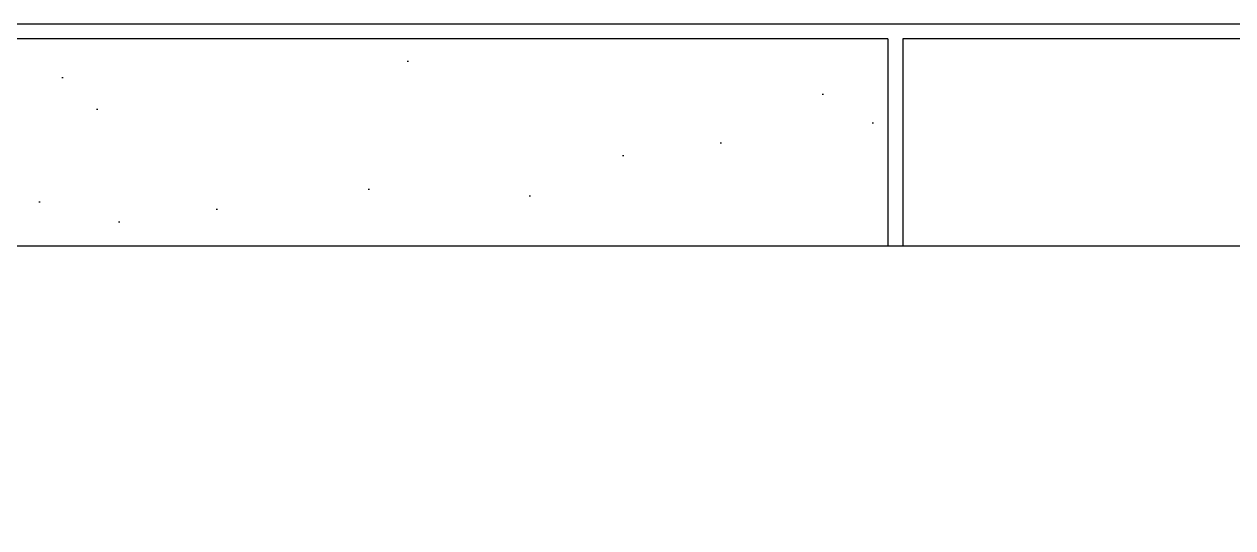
# Model space of a CAD drawing. Extents: x 0 to 44.9, y 0 to 40.9.
# Drawn here: x 10.86 to 19.06, y 16.86 to 20.28 of the extents above; entities that cross this region are included whole.
import ezdxf

# ---------------------------------------------------------------- set-up
doc = ezdxf.new("R2010")
doc.units = 0
for name, color, linetype in [('CINZA', 8, 'CONTINUOUS'), ('JARDIM', 3, 'CONTINUOUS'), ('PAREDE', 7, 'CONTINUOUS')]:
    doc.layers.add(name, color=color, linetype=linetype)

msp = doc.modelspace()

# ---------------------------------------------------------------- hatches: boundary and pattern name
at = {"layer": 'JARDIM', "ltscale": 0.015}
h = msp.add_hatch(dxfattribs=at)
h.set_pattern_fill('AR-SAND', color=256, scale=0.05, style=0)
h.set_pattern_definition([(37.50000000000001, (-128.920260809519, -140.9463707314769), (-0.08000156479920228, 2.447066186646712), [0, -1.9304, 0, -2.159, 0, -2.06375]), (7.499999999999999, (-128.920260809519, -140.9463707314769), (2.247616415690013, 3.584125502841772), [0, -1.0414, 0, -1.7399, 0, -0.6667500000000001]), (327.5, (-130.482360809519, -140.9463707314769), (3.95496185120729, 0.007185923392728455), [0, -0.635, 0, -2.286, 0, -2.9845]), (317.5, (-130.482360809519, -140.9463707314769), (3.817782262361486, 1.114646616286081), [0, -0.3175, 0, -1.4986, 0, -1.7145])])
h.paths.add_polyline_path([(35.45000000000002, 20.18000000000001), (20.27341946653908, 20.17999999999998), (20.27341946653911, 18.77344200473607), (27.13341946653915, 18.77344200473607), (27.13341946653915, 2.07344200473608), (6.973419466539099, 2.07344200473608), (6.973419466539099, 8.852942984693755), (-2.842170943040401e-14, 8.852942984693726), (0, 0.1000000000000227), (35.44999999999999, 0.1000000000000227)])
h.paths.add_polyline_path([(30.59620770749856, 18.37447486005283), (31.77624211901917, 18.36062469090351), (31.79727896566413, 18.38296774698065), (31.03448759183712, 19.22618950376241, -0.249411766014569), (30.99236091074306, 19.27275811381534), (30.98919066526403, 19.2762626368789, 0.2050076759115)], flags=0)
h.paths.add_polyline_path([(32.77116195017629, 19.22447973825086), (32.767957534738, 19.2553892087856), (32.76514610299941, 19.25240321102399)], flags=0)
h.paths.add_polyline_path([(32.47764441668932, 17.20771362737213), (32.44904785897407, 17.16515922601013, 0.0002300770649193531), (32.44951443852889, 17.16482284812329, 0.2776216076970744)], flags=0)
h.paths.add_polyline_path([(33.29582892757549, 17.31213676073872, 0.8075926180531926), (33.23236582723581, 17.22625276537931), (33.23464261975266, 17.22382253771934, -0.01524647078999138), (33.23236582723618, 17.22625276537892), (32.85535488463182, 17.62867082238066, -481.901120626811), (32.86144253758877, 17.63707273040313), (33.29582892757546, 17.31213676073872, -0.11247064894102), (33.31517059086013, 17.29748509698672, 5.875425071735025e-05), (33.31525858802465, 17.29760270602654)], flags=16)
h.paths.add_polyline_path([(32.43124307006326, 18.74565922972107), (32.41838306826833, 18.73695193683909), (32.40542300997558, 18.7176661358082, 0.0002300770649193531), (32.4058895895304, 18.71732975792136, 0.1985817664520347)], flags=0)
h.paths.add_polyline_path([(32.81478679917481, 17.67197282845274), (32.81158238373652, 17.70288229898762), (32.80877095199787, 17.69989630122595)], flags=0)
h.paths.add_polyline_path([(32.80249990387784, 17.66817327354514), (32.80709068757506, 17.66188827205494), (32.81488717274257, 17.66873340040144), (32.80744432854448, 17.66882075772767)], flags=0)
h.paths.add_polyline_path([(32.43080080673926, 18.1651054248336, -1.013556998841214), (32.40894017160343, 18.10192742346882), (32.80900460852888, 17.65967932142522), (33.29466304885995, 17.98851055706609, -1.02845612740451), (33.29344616352543, 18.07385616092554, 0.2470778442523867), (32.7545453905997, 18.29406283214425, -1.209450783901326), (32.68276029787083, 18.28286889404285, 0.1126608008175477)], flags=0)
h.paths.add_polyline_path([(31.17189608200883, 17.43776191156903), (31.11470296657836, 17.35265310884515, 0.0002300770649180705), (31.11563612568798, 17.35198035307144, 0.2776216076969302)], flags=0)
h.paths.add_polyline_path([(32.18987681213588, 17.66136584494853, -0.9796842494911089), (32.19572648098722, 17.58601166021091, -0.0001869800496974278), (32.19566236204631, 17.58647469192127, 0.0001869800496974278), (32.19572648098722, 17.58601166021091, 0.9796842494911016), (32.18987681213588, 17.66136584494853, 5.554137920572629e-06), (32.18987704794071, 17.66135196160613, 180045.9430969443)], flags=0)
h.paths.add_polyline_path([(30.60733429937039, 18.19966929525836), (31.82160705638591, 18.35868120391518), (31.0893760340501, 19.361140341637, -0.1098075658983509), (31.58212784437191, 19.58807244491052, -0.01037733938323011), (31.58229690251551, 19.59113791430005), (31.59114805770213, 19.55005392669267, 0.614169452097859), (31.72303398811931, 19.55414258649773), (31.71517023901862, 19.62999552311067, -0.07542781100337963), (31.7256980298296, 19.61046032111338, -0.10450671709116), (32.23936388279935, 19.55283292543524, -0.06621583185584112), (32.3436879559089, 19.68043037617676, 0.02072236716778856), (32.34425198205795, 19.6777186382933), (32.36531532260491, 19.65443433326689, 1.013556998820288), (32.38717595774079, 19.71761233463167, -0.1126608008175269), (32.63913544887234, 19.83537580384086, 1.20945078390055), (32.71092054160121, 19.84656974194232, -0.2470778442524096), (33.24982131452697, 19.62636307072356, 1.028456127404382), (33.25103819986148, 19.54101746686413), (33.28816760086929, 19.56615716546318, 0.03863615137713812), (33.29039893453125, 19.57235608708467, -0.3183349150125962), (33.27154574186164, 18.84999200678476, 0.003026774065949813), (33.2711174503541, 18.85049581752), (33.25220407857702, 18.86464367053674, 0.8075926180534071), (33.18874097823738, 18.7787596751773), (33.19101777075417, 18.77632944751738, -0.01524647079284655), (33.18874097823726, 18.77875967517741), (32.82503171027878, 19.16697964543695, 0.06393890370400354), (32.80349957568114, 19.17004697867588, 0.004521496275519368), (32.78880699085377, 19.18722851726412), (31.85027375220471, 18.36321867975963), (32.80826510378122, 17.64660817830222, -0.109406630314682), (32.84609184733532, 17.6183124722688), (32.80826510378131, 17.64660817830219, 0.8075926180603374), (32.68133890310324, 17.47484018758198), (32.68589248813512, 17.46997973226397, -0.0152464707870469), (32.68133890310304, 17.47484018758217), (31.84983682221093, 18.36237795896372), (31.84922491846882, 18.36229782871177), (31.83078862378034, 18.34611120093467), (31.82160705638586, 18.35868120391518), (30.63759909816525, 18.20363254271959, -0.1034839593330987), (30.60806021060463, 18.19435797724665, -0.00107214014395677)], flags=0)
h.paths.add_polyline_path([(32.15173867637159, 19.14117422901481), (32.13905041266213, 19.13951267067191, 0.08722999500875177), (32.15210163198873, 19.13851857000896, -0.00107214014395759)], flags=0)
h.paths.add_polyline_path([(32.77126232374414, 19.22124031019951), (32.76346583857659, 19.21439518185301), (32.75835526421955, 19.22139180150847)], flags=0)
h.paths.add_polyline_path([(31.87067999949235, 2.085508931012527), (31.81348688406189, 2.000400128288646, 0.0002300770649180705), (31.81442004317151, 1.99972737251494, 0.2776216076969302)], flags=16)
h.paths.add_polyline_path([(31.29499162498209, 3.022221879496328), (32.47502603650264, 3.008371710346978), (32.4960628831476, 3.030714766424126), (31.73327150932062, 3.873936523205913, -0.2494117660144832), (31.69114482822658, 3.920505133258843), (31.68797458274756, 3.924009656322397, 0.2050076759115)], flags=16)
h.paths.add_polyline_path([(31.75391942229166, 4.32867837608444), (31.7412311585822, 4.327016817741537, 0.08722999500875177), (31.75428237790879, 4.326022717078587, -0.00107214014395759)], flags=0)
h.paths.add_polyline_path([(32.37334269609633, 4.411983885320439), (32.3701382806581, 4.44289335585529), (32.36732684891945, 4.439907358093649)], flags=16)
h.paths.add_polyline_path([(31.9949402896315, 4.909413899273773), (32.35302111071596, 4.419184203741395), (32.35869156103442, 4.427622373858156), (32.37334269609642, 4.41198388532041), (32.37538914870882, 4.410453068335102), (32.84465576803333, 4.822457987087319, 0.2422856757352114), (32.31310128752128, 5.034073889011921, -1.209450783901326), (32.2413161947924, 5.022879950910522, 0.1098075658983641)], flags=16)
h.paths.add_polyline_path([(32.3592190217544, 4.408911406188253), (32.38080506507546, 4.408658048872326), (32.89034834678938, 4.753661312532813, 0.03863615137716913), (32.89257968045129, 4.759860234154331, -0.2413836050406409), (32.95890964771124, 4.193497397920254, -0.1345129834737957), (33.50228349316464, 3.817793998119384, 1.028456127410612), (33.50471726383367, 3.64710279040051), (33.57897606584933, 3.697382187598635, 0.03863615137706845), (33.58343873317321, 3.709780030841614, -0.3183349150126115), (33.54573234783402, 2.265051870241734, 0.003026774066175865), (33.54487576481884, 2.266059491712269), (33.50704902126472, 2.294355197745745, 0.807592618059945), (33.38012282058676, 2.122587207025475), (33.38467640561865, 2.117726751707465, -0.0152464707870469), (33.38012282058656, 2.122587207025674), (32.55457050337682, 3.003774254674482), (32.49467996560236, 2.963223369722982), (32.52957254126389, 2.993858220378172), (32.52039097386947, 3.006428223358682), (31.33638301564878, 2.851379562163089, -0.1034839593330987), (31.30684412808816, 2.842104996690153, -0.00107214014395677), (31.30611821685392, 2.84741631470186), (32.52039097386944, 3.006428223358682), (31.78815995153363, 4.008887361080497, -0.1098075658983509), (32.28091176185544, 4.235819464354023, -0.01037733938323011), (32.28108081999903, 4.238884933743549), (32.28993197518565, 4.197800946136169, 0.614169452097859), (32.42181790560284, 4.201889605941233), (32.41395415650214, 4.277742542554165, -0.07542781100337963), (32.42448194731313, 4.258207340556879, -0.1089440847325765), (32.95890964771124, 4.193497397920254, 0.2397408929877123), (32.89473044672863, 4.756628359366687), (32.89034834678935, 4.753661312532813, -0.2836968950461969), (32.85321894578152, 4.728521613933765), (32.36756050545048, 4.399690378292917), (32.35921902175443, 4.408911406188224), (31.74835612635854, 4.416081158481632, -0.2055917600547325), (31.94586870182897, 4.86793452324639, 0.02072236716778856), (31.94643272797802, 4.865222785362931)], flags=16)
h.paths.add_polyline_path([(5.114665811007228, 7.126386877159121), (5.086069253291981, 7.083832475797124, 0.0002300770649193531), (5.086535832846806, 7.083496097910285, 0.2776216076970744)], flags=0)
h.paths.add_polyline_path([(4.832384919687996, 7.507340569003759), (4.819696655978532, 7.505679010660856, 0.08722999500875177), (4.832747875305131, 7.504684909997906, -0.00107214014395759)], flags=0)
h.paths.add_polyline_path([(5.451808193492695, 7.590646078239871), (5.448603778054405, 7.621555548774609), (5.445792346315756, 7.618569551012996)], flags=0)
h.paths.add_polyline_path([(5.073405787027838, 8.088076092193091), (5.439001507535949, 7.587558141497425), (5.45190856706057, 7.587406650188456), (5.453518695143259, 7.588820304308683), (5.451808193492724, 7.590646078239757), (5.453854646105157, 7.589115261254392), (5.923121265429671, 8.001120180006637, 0.2422856757352114), (5.391566784917615, 8.21273608193124, -1.209450783901326), (5.319781692188741, 8.20154214382984, 0.1098075658983641)], flags=0)
h.paths.add_polyline_path([(5.973195944124967, 7.935290552286006), (5.968813844185689, 7.932323505452132, -0.2836968950461969), (5.931684443177858, 7.907183806853084), (5.446026002846821, 7.578352571212235), (5.045961565921345, 8.020600673255814, -0.249411766014208), (5.024898225374358, 8.04388497828225), (5.02331310263483, 8.045637239814056, -6919.394315428216), (5.023050150556088, 8.045389457099958, -0.001260742498511465), (5.025348848808193, 8.047545878339605, 0.0005557587679408105), (5.024334199225308, 8.046596716165709, 0.02072236716778856), (5.024898225374358, 8.04388497828225), (5.446026002846793, 7.578352571212235), (5.968813844185718, 7.932323505452132, 0.03863615137716913), (5.971045177847628, 7.93852242707365, -0.001552849401819531)], flags=16)
h.paths.add_polyline_path([(1.874852435916694, 1.987823163039934), (1.846255878201447, 1.945268761677937, 0.0002300770649193531), (1.846722457756272, 1.944932383791098, 0.2776216076970744)], flags=0)
h.paths.add_polyline_path([(1.592571544597462, 2.368776854884572), (1.579883280887998, 2.36711529654167, 0.08722999500875177), (1.592934500214596, 2.366121195878719, -0.00107214014395759)], flags=0)
h.paths.add_polyline_path([(2.211994818402161, 2.452082364120713), (2.208790402963899, 2.482991834655394), (2.20597897122525, 2.480005836893753)], flags=0)
h.paths.add_polyline_path([(1.833592411937303, 2.949512378073905), (2.199188132445386, 2.448994427378267), (2.212095191969979, 2.448842936069241), (2.213705320052753, 2.450256590189525), (2.211994818402076, 2.452082364120599), (2.214041271014622, 2.450551547135206), (2.683307890339137, 2.862556465887451, 0.2422856757352114), (2.15175340982708, 3.074172367812054, -1.209450783901326), (2.079968317098206, 3.062978429710654, 0.1098075658983641)], flags=0)
h.paths.add_polyline_path([(2.729000469095183, 2.793759791332945, -0.2836968950463719), (2.691871068087323, 2.768620092733897), (2.206212627756287, 2.439788857093021), (1.806148190830811, 2.882036959136627, -0.249411766014208), (1.785084850283823, 2.905321264163064), (1.783499727544296, 2.907073525694869, -6919.394315428216), (1.783236775465554, 2.906825742980772, -0.001260742498511465), (1.785535473717658, 2.908982164220419, 0.0005557587679408105), (1.784520824134773, 2.908033002046523, 0.02072236716778856), (1.785084850283823, 2.905321264163064), (2.206212627756287, 2.439788857093049), (2.729000469095183, 2.793759791332945, 0.03863615137716913), (2.731231802757094, 2.799958712954464, -0.001552849401819531), (2.733382569034433, 2.796726838166819)], flags=16)
h.paths.add_polyline_path([(1.731594145866239, 3.379552310694379), (1.711576555465626, 3.349764229741083, 0.0002300770649252694), (1.711903161153998, 3.349528765220271, 0.2776216076962975)], flags=16)
h.paths.add_polyline_path([(1.533997521942837, 3.646219894985705), (1.525115737346255, 3.645056804145668, 0.08722999500845381), (1.534251590874845, 3.644360933681611, -0.001072140143957066)], flags=16)
h.paths.add_polyline_path([(1.967593813606129, 3.704533751451095), (1.965350722799343, 3.726170380825266), (1.963382720582274, 3.7240801823921)], flags=0)
h.paths.add_polyline_path([(2.317862467785886, 3.442392339424657, 0.003026774066540821), (2.317562663730541, 3.44274500693939), (2.30432330348674, 3.452648504051012, 0.8075926180528039), (2.259899133248666, 3.392529707299673), (2.261492888010679, 3.390828547937474, -0.01524647078580906), (2.259899133249576, 3.392529707298706), (1.970955822225847, 3.700945173976123), (1.949994134004839, 3.686752364243119), (1.962173635126021, 3.697445676239397), (1.957707241566681, 3.702383016058349), (1.530103214789648, 3.707401842663728, -0.2055917600547386), (1.668362017618961, 4.023699197999065, 0.02072236716798879), (1.66875683592329, 4.021800981480624), (1.683501174306144, 4.005501967962147, 1.013556998790083), (1.69880361890128, 4.049726568917492, -0.1126608008175273), (1.875175262693375, 4.132160997363968, -0.02251225857486002), (1.875359981042209, 4.134483816130057, 0.02251225857486002), (1.875175262693375, 4.132160997363968, -7.88102983729318e-05), (1.875310073006375, 4.132190110249553, 7.88102983729318e-05), (1.875175262693375, 4.132160997363968, 1.209450783905477), (1.925424827603564, 4.139996754034939, -0.2470778442524086), (2.302655368651614, 3.985852084181829, 1.028456127409701), (2.303507188385765, 3.926110161480239), (2.329497769091233, 3.943707950499572, 0.03863615137691965), (2.331059702654613, 3.948047195634587, -0.3183349150125896)], flags=16)
h.paths.add_polyline_path([(16.72341946653916, 20.18000000000001), (3.188588363919365, 20.17999999999998), (3.192110820829441, 20.14602273326616, -0.07542781100351201), (3.202638611640452, 20.12648753126885, -0.2470778442524006), (4.280440157491967, 19.68607418883136, 1.028456127410883), (4.28287392816091, 19.51538298111248), (4.357132730176659, 19.56566237831063, 0.0386361513769615), (4.361595397500508, 19.57806022155359, -0.1710117037751497), (4.568371724410042, 18.77344200473601), (16.72341946653916, 18.77344200473601)])

# ---------------------------------------------------------------- linework, layer by layer
at = {"layer": 'CINZA', "ltscale": 0.015}
msp.add_line((27.13341946653915, 18.77344200473607), (-2.842170943040401e-14, 18.77344200473598), dxfattribs=at)
at = {"layer": 'PAREDE'}
for p, q in [((35.54999999999998, 20.27999999999997), (0, 20.27999999999997)), ((16.72341946653916, 20.18000000000001), (0, 20.17999999999998)), ((20.17341946653909, 20.17999999999998), (16.82341946653915, 20.18000000000001))]:
    msp.add_line(p, q, dxfattribs=at)
at = {"layer": 'PAREDE', "ltscale": 0.015}
for p, q in [((16.72341946653916, 20.17999999999998), (16.72341946653916, 18.77344200473607)), ((16.82341946653915, 20.17999999999998), (16.82341946653915, 18.77344200473607))]:
    msp.add_line(p, q, dxfattribs=at)

doc.saveas('drawing.dxf')
